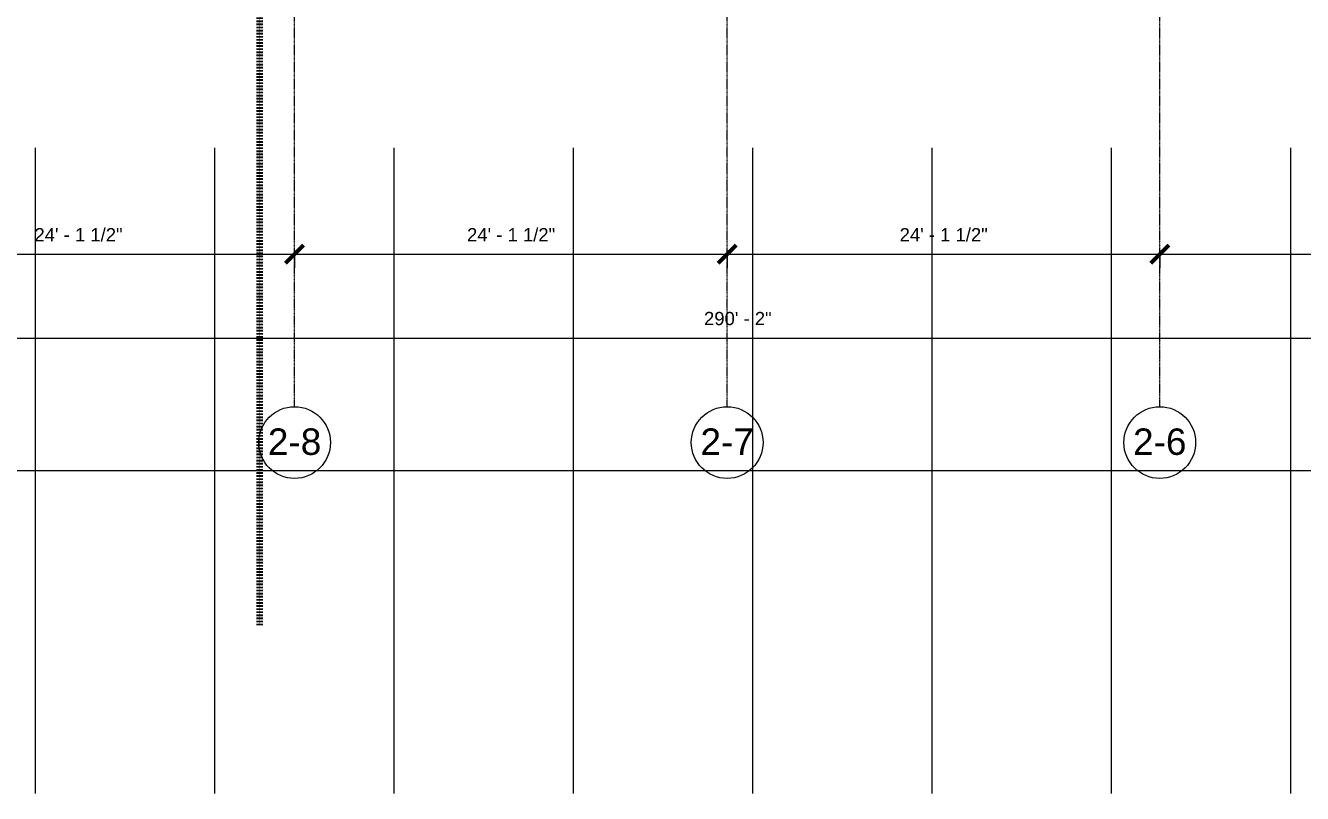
# Model space of a CAD drawing. Header units: inches. Extents: x 15537 to 31673, y -30778 to -16067.
# Drawn here: x 24064 to 24918, y -23672 to -23158 of the extents above; entities that cross this region are included whole.
import ezdxf

# ---------------------------------------------------------------- set-up
doc = ezdxf.new("R2010")
doc.units = ezdxf.units.IN
doc.header["$MEASUREMENT"] = 0
doc.linetypes.add('Dash', pattern=[0.25, 0.125, -0.125])
doc.linetypes.add('Grid Line 1_2_', pattern=[0.875, 0.5, -0.125, 0.125, -0.125])
for name, color, linetype, lineweight in [('A-ANNO-DIMS', 211, 'Continuous', 9), ('A-ANNO-DIMS-96', 211, 'Continuous', 9), ('A-ANNO-MATC', 214, 'Dash', 140), ('PAINT', 190, 'Continuous', 9), ('S-GRID', 1, 'Continuous', 9), ('S-GRID-IDEN', 1, 'Continuous', 9)]:
    doc.layers.add(name, color=color, linetype=linetype, lineweight=lineweight)
doc.styles.add('Arial', font='arial.ttf', dxfattribs={"height": 17.703593})
doc.styles.add('Arial_1', font='arial.ttf', dxfattribs={"height": 8.851796})
doc.dimstyles.new('Linear_-_3_32__Arial_1', dxfattribs={"dimscale": 12, "dimtxt": 9, "dimasz": 1, "dimexe": 0.75, "dimexo": 0.5, "dimgap": 0.5, "dimtad": 1, "dimrnd": 0.25, "dimzin": 1, "dimdsep": 46, "dimlunit": 4, "dimtxsty": 'Arial_1', "dimblk1": 'OBLIQUE', "dimblk2": 'OBLIQUE', "dimsah": 1, "dimcen": 0.09, "dimdle": 0.75, "dimazin": 0, "dimtfac": 1, "dimtdec": 4, "dimtix": 1, "dimtmove": 0, "dimatfit": 3, "dimfxl": 0, "dimtvp": 1, "dimfrac": 2, "dimtolj": 1, "dimtzin": 0, "dimarcsym": 0})

# ---------------------------------------------------------------- blocks, each defined once
blk = doc.blocks.new('Grid - Grid Hea_- Enlarged0')
at = {"layer": 'S-GRID-IDEN'}
blk.add_circle((0, 0), 0.25, dxfattribs=at)
blk = doc.blocks.new('DIMBLOCK21-Firs_- Enlarged0')
at = {"layer": 'A-ANNO-DIMS-96', "lineweight": 50}
for p, q in [((23954.39, -23311.23), (23948.39, -23317.23)), ((23954.39, -23311.23), (23960.39, -23305.23)), ((24243.89, -23311.23), (24237.89, -23317.23)), ((24243.89, -23311.23), (24249.89, -23305.23))]:
    blk.add_line(p, q, dxfattribs=at)
at = {"layer": 'A-ANNO-DIMS-96'}
for p, q in [((23954.39, -23308.75), (23954.39, -23320.23)), ((23954.39, -23311.23), (23954.39, -23308.75)), ((23954.39, -23311.23), (24243.89, -23311.23)), ((24243.89, -23308.75), (24243.89, -23320.23)), ((24243.89, -23311.23), (24243.89, -23308.75))]:
    blk.add_line(p, q, dxfattribs=at)
at = {"layer": 'A-ANNO-DIMS-96', "color": 0, "insert": (24069.79, -23293.75), "char_height": 8.8518, "width": 70.4492, "attachment_point": 1, "line_spacing_factor": 0.938532, "style": 'Arial_1'}
blk.add_mtext('24\' - 1 1/2"', dxfattribs=at)
blk = doc.blocks.new('_Oblique')
at = {"color": 0, "linetype": 'ByBlock', "lineweight": -2}
blk.add_line((-0.5, -0.5), (0.5, 0.5), dxfattribs=at)
blk = doc.blocks.new('DIMBLOCK22-Firs_- Enlarged0')
at = {"layer": 'A-ANNO-DIMS-96', "lineweight": 50}
for p, q in [((24243.89, -23311.23), (24237.89, -23317.23)), ((24243.89, -23311.23), (24249.89, -23305.23)), ((24533.39, -23311.23), (24527.39, -23317.23)), ((24533.39, -23311.23), (24539.39, -23305.23))]:
    blk.add_line(p, q, dxfattribs=at)
at = {"layer": 'A-ANNO-DIMS-96'}
for p, q in [((24243.89, -23308.75), (24243.89, -23320.23)), ((24243.89, -23311.23), (24243.89, -23308.75)), ((24243.89, -23311.23), (24533.39, -23311.23)), ((24533.39, -23308.75), (24533.39, -23320.23)), ((24533.39, -23311.23), (24533.39, -23308.75))]:
    blk.add_line(p, q, dxfattribs=at)
at = {"layer": 'A-ANNO-DIMS-96', "color": 0, "insert": (24359.29, -23293.75), "char_height": 8.8518, "width": 70.4492, "attachment_point": 1, "line_spacing_factor": 0.938532, "style": 'Arial_1'}
blk.add_mtext('24\' - 1 1/2"', dxfattribs=at)
blk = doc.blocks.new('DIMBLOCK23-Firs_- Enlarged0')
at = {"layer": 'A-ANNO-DIMS-96', "lineweight": 50}
for p, q in [((24533.39, -23311.23), (24527.39, -23317.23)), ((24533.39, -23311.23), (24539.39, -23305.23)), ((24822.89, -23311.23), (24816.89, -23317.23)), ((24822.89, -23311.23), (24828.89, -23305.23))]:
    blk.add_line(p, q, dxfattribs=at)
at = {"layer": 'A-ANNO-DIMS-96'}
for p, q in [((24533.39, -23308.75), (24533.39, -23320.23)), ((24533.39, -23311.23), (24533.39, -23308.75)), ((24533.39, -23311.23), (24822.89, -23311.23)), ((24822.89, -23308.75), (24822.89, -23320.23)), ((24822.89, -23311.23), (24822.89, -23308.75))]:
    blk.add_line(p, q, dxfattribs=at)
at = {"layer": 'A-ANNO-DIMS-96', "color": 0, "insert": (24648.79, -23293.75), "char_height": 8.8518, "width": 70.4492, "attachment_point": 1, "line_spacing_factor": 0.938532, "style": 'Arial_1'}
blk.add_mtext('24\' - 1 1/2"', dxfattribs=at)
blk = doc.blocks.new('DIMBLOCK24-Firs_- Enlarged0')
at = {"layer": 'A-ANNO-DIMS-96', "lineweight": 50}
for p, q in [((24822.89, -23311.23), (24816.89, -23317.23)), ((24822.89, -23311.23), (24828.89, -23305.23)), ((25112.39, -23311.23), (25106.39, -23317.23)), ((25112.39, -23311.23), (25118.39, -23305.23))]:
    blk.add_line(p, q, dxfattribs=at)
at = {"layer": 'A-ANNO-DIMS-96'}
for p, q in [((24822.89, -23308.75), (24822.89, -23320.23)), ((24822.89, -23311.23), (24822.89, -23308.75)), ((24822.89, -23311.23), (25112.39, -23311.23)), ((25112.39, -23308.75), (25112.39, -23320.23)), ((25112.39, -23311.23), (25112.39, -23308.75))]:
    blk.add_line(p, q, dxfattribs=at)
at = {"layer": 'A-ANNO-DIMS-96', "color": 0, "insert": (24938.29, -23293.75), "char_height": 8.8518, "width": 70.4492, "attachment_point": 1, "line_spacing_factor": 0.938532, "style": 'Arial_1'}
blk.add_mtext('24\' - 1 1/2"', dxfattribs=at)
blk = doc.blocks.new('DIMBLOCK41-Firs_- Enlarged0')
at = {"layer": 'A-ANNO-DIMS-96'}
for p, q in [((22799.39, -23371.24), (22799.39, -23358.3)), ((26281.39, -23371.24), (26281.39, -23358.3)), ((22790.39, -23367.3), (26290.39, -23367.3)), ((22799.39, -23367.3), (22799.39, -23371.24)), ((26281.39, -23367.3), (26281.39, -23371.24))]:
    blk.add_line(p, q, dxfattribs=at)
at = {"layer": 'A-ANNO-DIMS-96', "lineweight": 50}
for p, q in [((22799.39, -23367.3), (22805.39, -23361.3)), ((26281.39, -23367.3), (26287.39, -23361.3)), ((22799.39, -23367.3), (22793.39, -23373.3)), ((26281.39, -23367.3), (26275.39, -23373.3))]:
    blk.add_line(p, q, dxfattribs=at)
at = {"layer": 'A-ANNO-DIMS-96', "color": 0, "insert": (24517.89, -23349.82), "char_height": 8.852, "width": 54, "attachment_point": 1, "line_spacing_factor": 0.938532, "style": 'Arial_1'}
blk.add_mtext('290\' - 2"', dxfattribs=at)

msp = doc.modelspace()

# ---------------------------------------------------------------- linework, layer by layer
at = {"layer": 'A-ANNO-MATC'}
msp.add_line((24220.447, -20466.807), (24220.447, -23559.461), dxfattribs=at)
at = {"layer": 'PAINT'}
for p, q in [((24070.515, -23672.067), (24070.515, -23240.067)), ((24190.515, -23672.067), (24190.515, -23240.067)), ((24310.515, -23672.067), (24310.515, -23240.067)), ((24430.515, -23672.067), (24430.515, -23240.067)), ((24550.515, -23672.067), (24550.515, -23240.067)), ((24670.515, -23672.067), (24670.515, -23240.067)), ((24790.515, -23672.067), (24790.515, -23240.067)), ((24910.515, -23672.067), (24910.515, -23240.067)), ((26182.515, -23456.067), (23950.515, -23456.067))]:
    msp.add_line(p, q, dxfattribs=at)
at = {"layer": 'S-GRID', "linetype": 'Grid Line 1_2_'}
for p, q in [((24243.89, -23413.241), (24243.89, -20902.428)), ((24533.39, -23413.241), (24533.39, -20902.428)), ((24822.89, -23413.241), (24822.89, -20902.428))]:
    msp.add_line(p, q, dxfattribs=at)

# ---------------------------------------------------------------- block references
at = {"layer": 'S-GRID-IDEN', "xscale": 95.99999999999994, "yscale": 95.99999999999994, "zscale": 95.99999999999994}
for p in [(24243.89, -23437.241), (24533.39, -23437.241), (24822.89, -23437.241)]:
    msp.add_blockref('Grid - Grid Hea_- Enlarged0', p, dxfattribs=at)

# ---------------------------------------------------------------- texts
at = {"layer": 'S-GRID-IDEN', "char_height": 17.7036, "width": 42.552, "attachment_point": 2, "line_spacing_factor": 0.938532, "style": 'Arial'}
for s, insert in [('2-8', (24243.886, -23427.804)), ('2-7', (24533.386, -23427.804)), ('2-6', (24822.886, -23427.804))]:
    msp.add_mtext(s, dxfattribs=dict(at, insert=insert))

# ---------------------------------------------------------------- dimensions: what is measured, and where the dimension line sits
at = {"layer": 'A-ANNO-DIMS'}
for base, p1, p2, override, picture, middle in [((24243.89, -23311.231), (23954.39, -23302.746), (24243.89, -23302.746), {"dimpost": '<>', "dimfxl": 289.5}, 'DIMBLOCK21-Firs_- Enlarged0', (24099.14, -23300.654)), ((24533.39, -23311.231), (24243.89, -23302.746), (24533.39, -23302.746), {"dimpost": '<>', "dimfxl": 289.5}, 'DIMBLOCK22-Firs_- Enlarged0', (24388.64, -23300.654)), ((24822.89, -23311.231), (24533.39, -23302.746), (24822.89, -23302.746), {"dimpost": '<>', "dimfxl": 289.5}, 'DIMBLOCK23-Firs_- Enlarged0', (24678.14, -23300.654)), ((25112.39, -23311.231), (24822.89, -23302.746), (25112.39, -23302.746), {"dimpost": '<>', "dimfxl": 289.5}, 'DIMBLOCK24-Firs_- Enlarged0', (24967.64, -23300.654)), ((26281.39, -23367.302), (22799.39, -23365.241), (26281.39, -23365.241), {"dimpost": '<>', "dimfxl": 3482}, 'DIMBLOCK41-Firs_- Enlarged0', (24540.39, -23356.782))]:
    dim = msp.add_linear_dim(base=base, p1=p1, p2=p2, dimstyle='Linear_-_3_32__Arial_1', override=override, dxfattribs=at)
    dim.commit()
    dim.dimension.update_dxf_attribs({"geometry": picture, "text_midpoint": middle})

doc.saveas('drawing.dxf')
